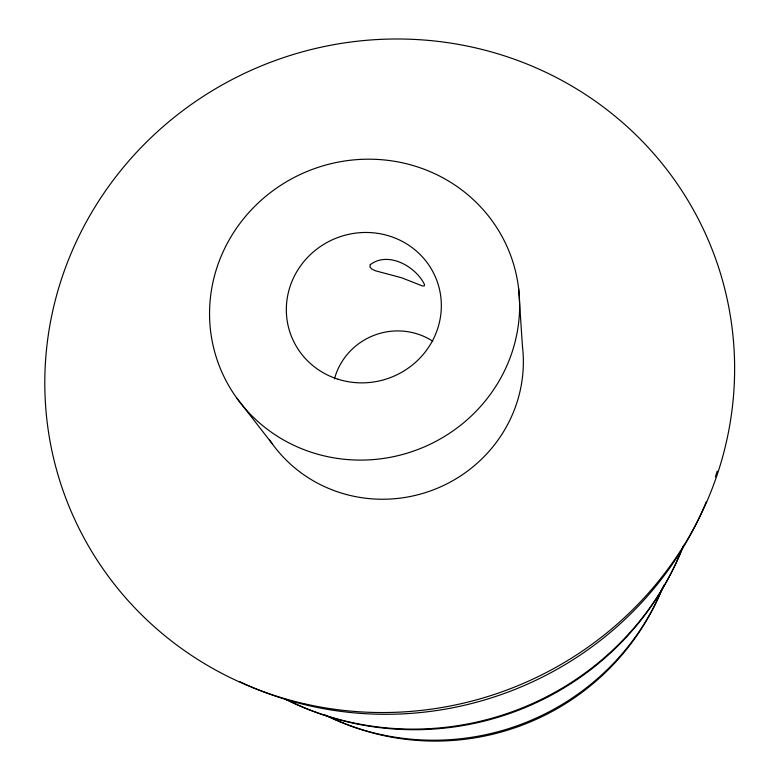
<?xml version="1.0" encoding="UTF-8"?>
<svg xmlns="http://www.w3.org/2000/svg" width="780" height="780" viewBox="0 0 780 780"><rect width="100%" height="100%" fill="white"/><g stroke="black" fill="none" stroke-linecap="round" stroke-linejoin="round"><path stroke-width="1.17" d="M236.779 398.083L272.22 443.742M518.612 288.454A155.805 149.672 -20.8 0 1 302.942 449.241A155.805 149.672 -20.8 0 1 272.22 191.236A155.805 149.672 -20.8 0 1 518.612 288.454L522.454 346.388A138.401 133.955 -20.8 0 1 431.818 490.415A138.401 133.955 -20.8 0 1 269.471 439.774M663.917 585.029A245.593 241.858 -20.8 0 1 324.022 714.519M661.996 589.056A242.385 238.826 -20.8 0 1 329.199 716.781M717.2 471.188A339.934 329.589 -20.8 0 1 715.396 476.96M706.173 502.027A339.934 329.589 -20.8 0 1 239.811 681.7M334.474 378.885A64.399 62.576 -20.8 0 1 432.764 341.221M682.792 547.024A284.066 277.982 -20.8 0 1 286.299 699.465M683.719 545.23A286.25 280.02 -20.8 0 1 284.505 698.783M370.256 264.664L369.935 266.926L371.728 269.022L375.502 270.806L401.778 277.826L422.399 285.948L424.232 285.968L424.515 284.544C415.701 266.302 388.118 250.975 370.256 264.664M303.712 703.609A346.261 335.38 -20.8 0 0 721.978 278.548A346.261 335.38 -20.8 0 0 143.432 145.139A346.261 335.38 -20.8 0 0 303.712 703.609M338.062 379.236A77.893 74.812 -20.8 0 0 440.027 291.886A77.893 74.812 -20.8 0 0 313.423 251.872A77.893 74.812 -20.8 0 0 338.062 379.236"/></g></svg>
